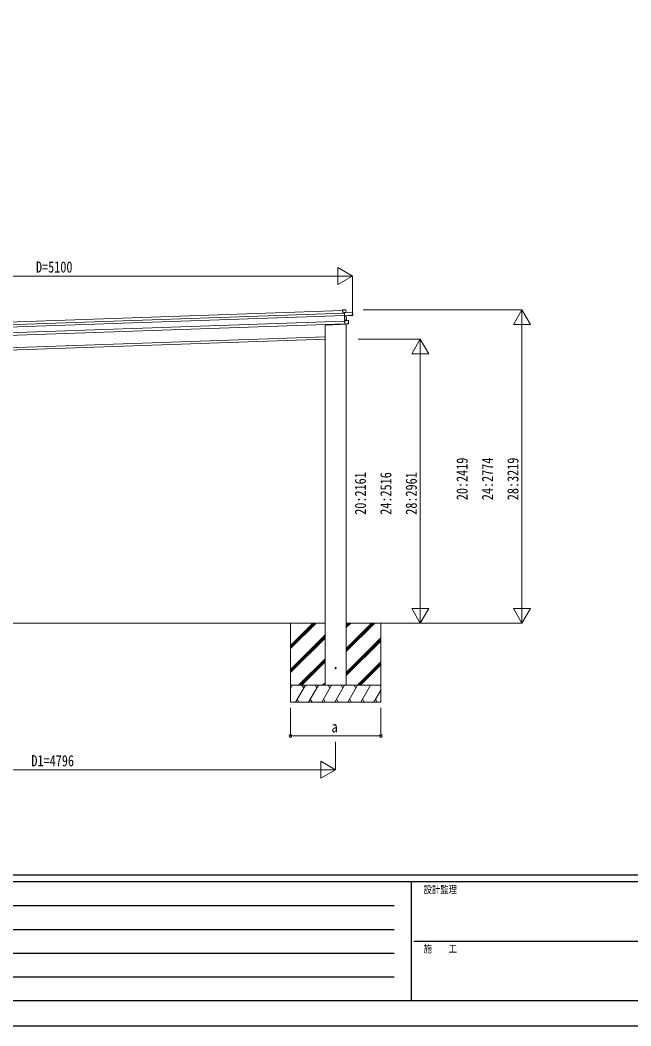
# Model space of a CAD drawing. Units: millimetres, scale not verified. Extents: x -12615 to 12615, y -8910 to 8910.
# Drawn here: x -7377 to -1970, y -8910 to 0 of the extents above; entities that cross this region are included whole.
import ezdxf
from ezdxf.enums import TextEntityAlignment as Align

# ---------------------------------------------------------------- set-up
doc = ezdxf.new("R2010")
doc.units = ezdxf.units.MM
doc.header["$LTSCALE"] = 30
for name, color, linetype, lineweight in [('0-4_YKK_13', 120, 'Continuous', 18), ('0-5_YKK_A1', 120, 'Continuous', 18), ('0-6_YKK_D', 200, 'Continuous', 18)]:
    doc.layers.add(name, color=color, linetype=linetype, lineweight=lineweight)
doc.layers.add('0-7_YKK_ZWAK', color=134, linetype='Continuous')
doc.styles.add('ＭＳ ゴシック', font='')
doc.styles.get('ＭＳ ゴシック').set_extended_font_data('MS Gothic')

msp = doc.modelspace()

# ---------------------------------------------------------------- linework, layer by layer
at = {"layer": '0-4_YKK_13'}
for p, q in [((-4521.9, -2567.99), (-4521.1, -2567.14)), ((-4521.9, -2567.99), (-4521.01, -2593.48)), ((-4520.06, -2593.44), (-4520.97, -2567.46)), ((-4492.45, -2565.96), (-4520.93, -2566.96)), ((-4492.4, -2566.46), (-4491.93, -2566.45)), ((-4491.13, -2589.43), (-4491.93, -2566.45)), ((-4521.01, -2593.48), (-4520.06, -2593.44)), ((-4506.52, -2592.97), (-4520.06, -2593.44)), ((-4506.14, -2590.25), (-4506.59, -2590.73)), ((-4506.59, -2590.73), (-4506.57, -2591.47)), ((-4506.57, -2591.47), (-4505.77, -2590.62)), ((-4506.57, -2591.47), (-4505.61, -2618.85)), ((-4504.64, -2619.72), (-4505.64, -2590.94)), ((-4504.64, -2619.72), (-4505.61, -2618.85)), ((-4505.61, -2618.85), (-4505.52, -2621.45)), ((-4504.55, -2622.32), (-4505.52, -2621.45)), ((-4505.52, -2621.45), (-4504.13, -2661.38)), ((-4433.65, -2587.92), (-4505.4, -2590.43)), ((-4504.55, -2622.3), (-4504.64, -2619.72)), ((-4490, -2620.93), (-4504.55, -2622.3)), ((-4504.55, -2622.32), (-4504.08, -2622.75)), ((-4503.23, -2659.91), (-4504.55, -2622.32)), ((-4503.35, -2660.55), (-4504.13, -2661.38)), ((-4504.13, -2661.38), (-4503.04, -2692.46)), ((-4504.08, -2622.75), (-4489.98, -2621.43)), ((-4488.62, -2660.29), (-4503.23, -2659.91)), ((-4503.08, -2660.26), (-4503.22, -2660.41)), ((-4471.08, -2661.25), (-4503.22, -2660.41)), ((-4502.08, -2692.87), (-4503.2, -2660.9)), ((-4491.6, -2589.45), (-4491.13, -2589.43)), ((-4489.98, -2621.43), (-4488.62, -2660.29)), ((-4488.15, -2660.33), (-4489.51, -2621.38)), ((-4489.18, -2620.88), (-4432.66, -2615.44)), ((-4471.06, -2661.75), (-4470.59, -2661.73)), ((-4469.7, -2687.24), (-4470.59, -2661.73)), ((-4432.83, -2610.41), (-4440.36, -2610.67)), ((-4440.25, -2613.69), (-4440.36, -2610.67)), ((-4433.13, -2588.41), (-4433.6, -2588.42)), ((-4432.36, -2610.39), (-4433.13, -2588.41)), ((-4432.83, -2610.41), (-4432.36, -2610.39)), ((-4432.73, -2613.34), (-4432.66, -2615.44)), ((-4432.28, -2612.82), (-4432.36, -2610.39)), ((-4432.2, -2614.92), (-4432.28, -2612.82)), ((-4677.68, -2695.72), (-4677.23, -2697.33)), ((-4487.19, -2694.57), (-4672.24, -2700.99)), ((-4502.21, -2693.23), (-4503.04, -2692.46)), ((-4477.59, -2690.51), (-4502.08, -2692.87)), ((-4488.55, -2692.07), (-4488.19, -2694.6)), ((-4487.55, -2691.97), (-4487.19, -2694.57)), ((-4470.17, -2687.26), (-4477.7, -2687.52)), ((-4477.59, -2690.51), (-4477.7, -2687.52)), ((-4477.58, -2691.01), (-4470.07, -2690.29)), ((-4470.17, -2687.26), (-4469.7, -2687.24)), ((-4469.61, -2689.77), (-4469.7, -2687.24))]:
    msp.add_line(p, q, dxfattribs=at)
for points in [[(-4520.93, -2566.96), (-4520.94, -2566.97), (-4520.98, -2567), (-4521.03, -2567.06), (-4521.1, -2567.14)], [(-4520.97, -2567.46), (-4492.4, -2566.46), (-4491.6, -2589.45), (-4505.44, -2589.93)], [(-4505.64, -2590.94), (-4433.6, -2588.42), (-4432.83, -2610.41)], [(-4440.25, -2613.69), (-4504.64, -2619.72), (-4504.64, -2619.72)], [(-4503.22, -2660.41), (-4503.23, -2660.41), (-4503.25, -2660.44), (-4503.29, -2660.49), (-4503.35, -2660.55)], [(-4503.2, -2660.9), (-4471.06, -2661.75), (-4470.17, -2687.26)], [(-4489.57, -2621.39), (-4489.54, -2621.39), (-4489.52, -2621.38), (-4489.51, -2621.38)], [(-4489.18, -2620.88), (-4489.19, -2620.88), (-4489.19, -2620.88)], [(-4488.62, -2660.29), (-4488.53, -2660.3), (-4488.44, -2660.3), (-4488.36, -2660.31), (-4488.29, -2660.32), (-4488.23, -2660.32), (-4488.19, -2660.33), (-4488.16, -2660.33), (-4488.15, -2660.33)], [(-4440.25, -2613.69), (-4440.24, -2614.06), (-4432.73, -2613.34)], [(-4502.21, -2693.23), (-4502.15, -2693.29), (-4502.1, -2693.33), (-4502.08, -2693.36), (-4502.07, -2693.37)], [(-4502.07, -2693.37), (-4477.58, -2691.01), (-4477.59, -2690.51)]]:
    msp.add_lwpolyline(points, dxfattribs=at)
msp.add_circle((-4583.93, -5741.21), 5, dxfattribs=at)
for centre, radius, start, end in [((-4492.43, -2566.46), 0.5, 2, 92), ((-4494.47, -2566.41), 2.07, 358.55048, 12.44867), ((-4505.41, -2590.93), 1, 92, 137), ((-4503.94, -2588.09), 3.08, 224.50749, 234.22646), ((-4499.26, -2596.65), 8.88, 136.94482, 137.18495), ((-4505.38, -2590.93), 0.5, 92, 137), ((-4503.37, -2589.98), 2.08, 178.55929, 192.42625), ((-4489.52, -2589.5), 2.08, 178.55929, 192.42625), ((-4490.63, -2589.41), 0.5, 182, 272), ((-4487.72, -2621.1), 2.28, 175.72193, 188.26437), ((-4489.09, -2621.35), 0.483, 101.4924, 184.59913), ((-4489.01, -2621.36), 0.5, 95.5, 182), ((-4486.56, -2660.47), 2.07, 175.06677, 188.93323), ((-4487.65, -2660.31), 0.5, 182, 268.5), ((-4471.09, -2661.75), 0.5, 2, 88.5), ((-4473.12, -2661.57), 2.07, 355.06602, 8.93398), ((-4433.63, -2588.42), 0.5, 2, 92), ((-4435.67, -2588.37), 2.08, 358.55929, 12.42625), ((-4432.7, -2614.94), 0.5, 275.5, 2), ((-4672.41, -2695.99), 5, 195.5, 272), ((-4470.11, -2689.79), 0.5, 275.5, 2)]:
    msp.add_arc(centre, radius, start, end, dxfattribs=at)
for centre, major_axis, ratio, start_param, end_param in [((-4521.44, -2567.48), (-0.017, 0.5), 0.944124, 4.712389, 5.4258501), ((-4506.11, -2590.96), (-0.017, 0.5), 0.944124, 4.712389, 5.4258501), ((-4504.06, -2622.75), (0.488, -0.456), 0.023136, 3.1647827, 4.6883), ((-4503.67, -2660.89), (-0.196, 0.467), 0.921944, 4.3224851, 5.1060198), ((-4502.76, -2659.92), (-0.196, 0.467), 0.921944, 1.1808924, 1.9644271), ((-4490.06, -2620.98), (0.997, 0.096), 0.043579, 0.511902, 1.5070393), ((-4490.01, -2621.48), (0.498, 0.079), 0.086186, 0.4914727, 1.4990874), ((-4490.06, -2620.98), (0.997, 0.096), 0.043579, 0.5090078, 0.511902), ((-4432.78, -2612.84), (0.017, -0.5), 0.999045, 0.0610283, 1.5707963), ((-4502.55, -2692.91), (0.163, 0.48), 0.921944, 4.3187582, 5.1022929)]:
    msp.add_ellipse(centre, major_axis=major_axis, ratio=ratio, start_param=start_param, end_param=end_param, dxfattribs=at)
at = {"layer": '0-5_YKK_A1'}
for p, q in [((-9450.36, -2743.31), (-4521.78, -2571.2)), ((-9463.98, -2768.8), (-4506.42, -2595.67)), ((-9463.28, -2788.79), (-4505.72, -2615.67)), ((-9461.54, -2838.76), (-4503.98, -2665.64)), ((-9460.7, -2862.74), (-4503.14, -2689.62)), ((-4677.68, -5891.21), (-4677.68, -2695.72)), ((-4489.68, -5891.21), (-4489.68, -2692.17)), ((-9285.59, -2966.2), (-4677.68, -2805.28)), ((-4677.68, -2825.3), (-9285.59, -2986.21)), ((-9285.59, -5341.27), (-4677.68, -5341.27)), ((-4983.68, -5341.21), (-4983.68, -6041.21)), ((-4983.68, -5567.84), (-4757.04, -5341.21)), ((-4983.68, -5539.55), (-4785.33, -5341.21)), ((-4983.68, -5553.7), (-4771.25, -5341.27)), ((-4489.68, -5382.21), (-4448.68, -5341.21)), ((-4489.68, -5368.06), (-4462.82, -5341.21)), ((-4489.68, -5353.92), (-4476.96, -5341.21)), ((-4489.68, -5594.34), (-4236.58, -5341.25)), ((-4489.68, -5580.2), (-4250.73, -5341.25)), ((-4489.68, -5566.05), (-4264.87, -5341.25)), ((-4071.04, -5341.27), (-4489.68, -5341.27)), ((-4183.68, -5341.21), (-4183.68, -6041.21)), ((-4983.68, -5751.68), (-4677.68, -5445.69)), ((-4983.68, -5765.83), (-4677.68, -5459.83)), ((-4983.68, -5779.97), (-4677.68, -5473.97)), ((-4489.68, -5778.18), (-4183.68, -5472.19)), ((-4489.68, -5792.33), (-4183.68, -5486.33)), ((-4489.68, -5806.47), (-4183.68, -5500.47)), ((-4911.07, -5891.21), (-4677.68, -5657.82)), ((-4896.93, -5891.21), (-4677.68, -5671.96)), ((-4882.78, -5891.21), (-4677.68, -5686.1)), ((-4390.57, -5891.21), (-4183.68, -5684.32)), ((-4376.43, -5891.21), (-4183.68, -5698.46)), ((-4362.28, -5891.21), (-4183.68, -5712.6)), ((-4698.94, -5891.21), (-4677.68, -5869.95)), ((-4183.68, -5891.21), (-4983.68, -5891.21)), ((-4983.68, -5920.15), (-4966.97, -5891.21)), ((-4981.97, -5917.19), (-4983.68, -5914.23)), ((-4938.1, -6041.21), (-4851.5, -5891.21)), ((-4866.5, -5917.19), (-4881.5, -5891.21)), ((-4822.63, -6041.21), (-4736.03, -5891.21)), ((-4751.03, -5917.19), (-4766.03, -5891.21)), ((-4707.16, -6041.21), (-4620.56, -5891.21)), ((-4635.56, -5917.19), (-4650.56, -5891.21)), ((-4591.69, -6041.21), (-4505.09, -5891.21)), ((-4520.09, -5917.19), (-4535.09, -5891.21)), ((-4476.22, -6041.21), (-4389.62, -5891.21)), ((-4404.62, -5917.19), (-4419.62, -5891.21)), ((-4360.75, -6041.21), (-4274.15, -5891.21)), ((-4245.28, -6041.21), (-4183.68, -5934.51)), ((-4183.68, -5899.87), (-4188.68, -5891.21)), ((-4983.68, -6041.21), (-4183.68, -6041.21)), ((-4923.1, -6015.23), (-4908.1, -6041.21)), ((-4807.63, -6015.23), (-4792.63, -6041.21)), ((-4692.16, -6015.23), (-4677.16, -6041.21)), ((-4576.69, -6015.23), (-4561.69, -6041.21)), ((-4461.22, -6015.23), (-4446.22, -6041.21)), ((-4345.75, -6015.23), (-4330.75, -6041.21)), ((-4230.28, -6015.23), (-4215.28, -6041.21))]:
    msp.add_line(p, q, dxfattribs=at)
at = {"layer": '0-6_YKK_D'}
for p, q in [((-4434.44, -2267.27), (-4564.35, -2192.27)), ((-4564.35, -2192.27), (-4564.35, -2342.27)), ((-9384.44, -2267.27), (-4584.44, -2267.27)), ((-4434.44, -2267.27), (-4694.25, -2267.27)), ((-4434.44, -2267.27), (-4564.35, -2342.27)), ((-4434.44, -2611.39), (-4434.44, -2266.27)), ((-4338.56, -2567.27), (-2933.44, -2567.27)), ((-2934.44, -2567.27), (-3009.44, -2697.18)), ((-2934.44, -2567.27), (-2859.44, -2697.18)), ((-2934.44, -2567.27), (-2934.44, -2827.08)), ((-3009.44, -2697.18), (-2859.44, -2697.18)), ((-2934.44, -2717.27), (-2934.44, -5191.21)), ((-4384.71, -2825.3), (-3833.44, -2825.3)), ((-3834.44, -2825.3), (-3909.44, -2955.2)), ((-3834.44, -2825.3), (-3759.44, -2955.2)), ((-3834.44, -2825.3), (-3834.44, -3085.1)), ((-3909.44, -2955.2), (-3759.44, -2955.2)), ((-3834.44, -2975.3), (-3834.44, -5191.21)), ((-3834.44, -5341.21), (-3834.44, -5081.4)), ((-2934.44, -5341.21), (-2934.44, -5081.4)), ((-3834.44, -5341.21), (-3909.44, -5211.3)), ((-3759.44, -5211.3), (-3909.44, -5211.3)), ((-3834.44, -5341.21), (-3759.44, -5211.3)), ((-2934.44, -5341.21), (-3009.44, -5211.3)), ((-2859.44, -5211.3), (-3009.44, -5211.3)), ((-2934.44, -5341.21), (-2859.44, -5211.3)), ((-4216.44, -5341.21), (-2933.44, -5341.21)), ((-4210.03, -5341.21), (-3833.44, -5341.21)), ((-4983.68, -6092.21), (-4983.68, -6342.21)), ((-4183.68, -6092.21), (-4183.68, -6342.21)), ((-4983.68, -6341.21), (-4183.68, -6341.21)), ((-4583.68, -6393.27), (-4583.68, -6642.21)), ((-4583.68, -6641.21), (-4713.58, -6566.21)), ((-4713.58, -6566.21), (-4713.58, -6716.21)), ((-9229.59, -6641.21), (-4733.68, -6641.21)), ((-4583.68, -6641.21), (-4843.48, -6641.21)), ((-4583.68, -6641.21), (-4713.58, -6716.21))]:
    msp.add_line(p, q, dxfattribs=at)
for centre in [(-4983.68, -6341.21), (-4183.68, -6341.21)]:
    msp.add_circle(centre, 12.75, dxfattribs=at)
at = {"layer": '0-7_YKK_ZWAK'}
for p, q in [((11685.06, -7575), (-11714.94, -7575)), ((-3914.94, -7635), (-11714.94, -7635)), ((-3914.94, -7635), (-3914.94, -8685)), ((-14.94, -7635), (-3914.94, -7635)), ((-11587.44, -7845), (-4064.94, -7845)), ((-11587.44, -8055), (-4064.94, -8055)), ((-3892.44, -8160), (-14.94, -8160)), ((-11587.44, -8265), (-4064.94, -8265)), ((-11587.44, -8475), (-4064.94, -8475)), ((-11714.94, -8685), (-3914.94, -8685)), ((-3914.94, -8685), (-14.94, -8685))]:
    msp.add_line(p, q, dxfattribs=at)
msp.add_lwpolyline([(-12615, -8910), (12615, -8910), (12615, 8910), (-12615, 8910)], close=True, dxfattribs=at)

# ---------------------------------------------------------------- texts
at = {"layer": '0-6_YKK_D', "style": 'ＭＳ ゴシック', "width": 0.8}
for s, p in [('D=5100', (-7236.44, -2266.27)), ('a', (-4619.68, -6340.21)), ('D1=4796', (-7276.83, -6640.21))]:
    msp.add_text(s, height=98.97, dxfattribs=at).set_placement(p, align=Align.BOTTOM_LEFT)
for s, p in [('20:2419', (-3385.44, -4253.04)), ('24:2774', (-3160.44, -4253.04)), ('28:3219', (-2935.44, -4253.04)), ('20:2161', (-4285.44, -4382.05)), ('24:2516', (-4060.44, -4382.05)), ('28:2961', (-3835.44, -4382.05))]:
    msp.add_text(s, height=98.97, rotation=90, dxfattribs=at).set_placement(p, align=Align.BOTTOM_LEFT)
at = {"layer": '0-7_YKK_ZWAK', "style": 'ＭＳ ゴシック', "width": 0.8}
for s, p in [('設計監理', (-3804.94, -7755)), ('施\u3000\u3000工', (-3804.94, -8280))]:
    msp.add_text(s, height=65.98, dxfattribs=at).set_placement(p, align=Align.BOTTOM_LEFT)

doc.saveas('drawing.dxf')
